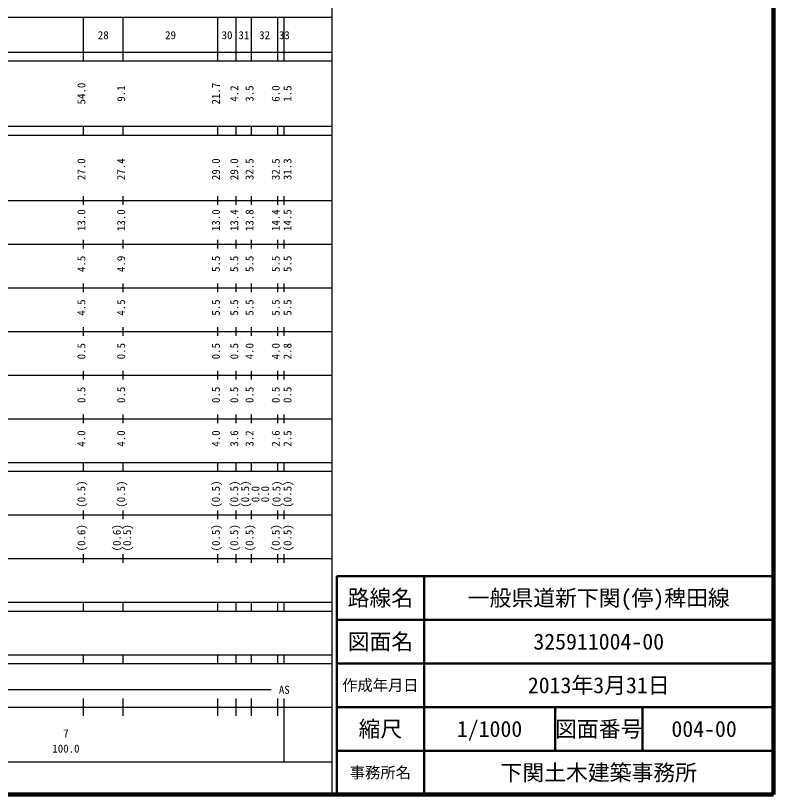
# Model space of a CAD drawing. Units: millimetres on the paper, enlarged 1000 times. Extents: x 40000 to 680000, y 20000 to 380000.
# Drawn here: x 506472 to 680000, y 20000 to 198357 of the extents above; entities that cross this region are included whole.
import ezdxf
from ezdxf.enums import TextEntityAlignment as Align

# ---------------------------------------------------------------- set-up
doc = ezdxf.new("R2010")
doc.units = ezdxf.units.MM
doc.header["$LTSCALE"] = 1000
for name, color, linetype, lineweight in [('M-TTL', 2, 'Continuous', 140), ('M-TTL-BAND', 7, 'Continuous', 25), ('M-TTL-FRAM', 2, 'Continuous', 50), ('M-TTL-LINE', 7, 'Continuous', 50)]:
    doc.layers.add(name, color=color, linetype=linetype, lineweight=lineweight)
doc.layers.add('M-TTL-TXT', color=7, linetype='Continuous')
doc.styles.add('ＭＳ ゴシック', font='')
doc.styles.get('ＭＳ ゴシック').set_extended_font_data('MS Gothic')

msp = doc.modelspace()

# ---------------------------------------------------------------- linework, layer by layer
at = {"layer": 'M-TTL'}
for p, q in [((680000, 20000), (680000, 380000)), ((40000, 20000), (680000, 20000))]:
    msp.add_line(p, q, dxfattribs=at)
at = {"layer": 'M-TTL-BAND'}
for p, q in [((579000, 20000), (579000, 370000)), ((68000, 198000), (579000, 198000)), ((522000, 188000), (522000, 198000)), ((531100, 188000), (531100, 198000)), ((552800, 188000), (552800, 198000)), ((557000, 188000), (557000, 198000)), ((560500, 188000), (560500, 198000)), ((566500, 188000), (566500, 198000)), ((568000, 188000), (568000, 198000)), ((40000, 190000), (579000, 190000)), ((40000, 188000), (579000, 188000)), ((40000, 173000), (579000, 173000)), ((522000, 171000), (522000, 173000)), ((531100, 171000), (531100, 173000)), ((552800, 171000), (552800, 173000)), ((557000, 171000), (557000, 173000)), ((560500, 171000), (560500, 173000)), ((566500, 171000), (566500, 173000)), ((568000, 171000), (568000, 173000)), ((40000, 171000), (579000, 171000)), ((522000, 155000), (522000, 157000)), ((531100, 155000), (531100, 157000)), ((552800, 155000), (552800, 157000)), ((557000, 155000), (557000, 157000)), ((560500, 155000), (560500, 157000)), ((566500, 155000), (566500, 157000)), ((568000, 155000), (568000, 157000)), ((40000, 156000), (579000, 156000)), ((522000, 145000), (522000, 147000)), ((531100, 145000), (531100, 147000)), ((552800, 145000), (552800, 147000)), ((557000, 145000), (557000, 147000)), ((560500, 145000), (560500, 147000)), ((566500, 145000), (566500, 147000)), ((568000, 145000), (568000, 147000)), ((46000, 146000), (579000, 146000)), ((52000, 136000), (579000, 136000)), ((522000, 135000), (522000, 137000)), ((531100, 135000), (531100, 137000)), ((552800, 135000), (552800, 137000)), ((557000, 135000), (557000, 137000)), ((560500, 135000), (560500, 137000)), ((566500, 135000), (566500, 137000)), ((568000, 135000), (568000, 137000)), ((522000, 125000), (522000, 127000)), ((531100, 125000), (531100, 127000)), ((552800, 125000), (552800, 127000)), ((557000, 125000), (557000, 127000)), ((560500, 125000), (560500, 127000)), ((566500, 125000), (566500, 127000)), ((568000, 125000), (568000, 127000)), ((46000, 126000), (579000, 126000)), ((52000, 116000), (579000, 116000)), ((522000, 115000), (522000, 117000)), ((531100, 115000), (531100, 117000)), ((552800, 115000), (552800, 117000)), ((557000, 115000), (557000, 117000)), ((560500, 115000), (560500, 117000)), ((566500, 115000), (566500, 117000)), ((568000, 115000), (568000, 117000)), ((46000, 106000), (579000, 106000)), ((522000, 105000), (522000, 107000)), ((531100, 105000), (531100, 107000)), ((552800, 105000), (552800, 107000)), ((557000, 105000), (557000, 107000)), ((560500, 105000), (560500, 107000)), ((566500, 105000), (566500, 107000)), ((568000, 105000), (568000, 107000)), ((40000, 96000), (579000, 96000)), ((522000, 94000), (522000, 96000)), ((531100, 94000), (531100, 96000)), ((552800, 94000), (552800, 96000)), ((557000, 94000), (557000, 96000)), ((560500, 94000), (560500, 96000)), ((566500, 94000), (566500, 96000)), ((568000, 94000), (568000, 96000)), ((40000, 94000), (579000, 94000)), ((49000, 84000), (579000, 84000)), ((522000, 83000), (522000, 85000)), ((531100, 83000), (531100, 85000)), ((552800, 83000), (552800, 85000)), ((557000, 83000), (557000, 85000)), ((560500, 83000), (560500, 85000)), ((566500, 83000), (566500, 85000)), ((568000, 83000), (568000, 85000)), ((522000, 73000), (522000, 75000)), ((531100, 73000), (531100, 75000)), ((552800, 73000), (552800, 75000)), ((557000, 73000), (557000, 75000)), ((560500, 73000), (560500, 75000)), ((566500, 73000), (566500, 75000)), ((568000, 73000), (568000, 75000)), ((40000, 74000), (579000, 74000)), ((40000, 64000), (579000, 64000)), ((522000, 62000), (522000, 64000)), ((531100, 62000), (531100, 64000)), ((552800, 62000), (552800, 64000)), ((557000, 62000), (557000, 64000)), ((560500, 62000), (560500, 64000)), ((566500, 62000), (566500, 64000)), ((568000, 62000), (568000, 64000)), ((40000, 62000), (579000, 62000)), ((40000, 52000), (579000, 52000)), ((522000, 50000), (522000, 52000)), ((531100, 50000), (531100, 52000)), ((552800, 50000), (552800, 52000)), ((557000, 50000), (557000, 52000)), ((560500, 50000), (560500, 52000)), ((566500, 50000), (566500, 52000)), ((568000, 50000), (568000, 52000)), ((40000, 50000), (579000, 50000)), ((71000, 44000), (565000, 44000)), ((522000, 38000), (522000, 42000)), ((531100, 38000), (531100, 42000)), ((552800, 38000), (552800, 42000)), ((557000, 38000), (557000, 42000)), ((560500, 38000), (560500, 42000)), ((566500, 38000), (566500, 42000)), ((568000, 27500), (568000, 42000)), ((40000, 40000), (579000, 40000)), ((68000, 27500), (579000, 27500))]:
    msp.add_line(p, q, dxfattribs=at)
at = {"layer": 'M-TTL-FRAM'}
for p, q in [((680000, 70000), (580000, 70000)), ((580000, 70000), (580000, 20000))]:
    msp.add_line(p, q, dxfattribs=at)
at = {"layer": 'M-TTL-LINE'}
for p, q in [((600000, 70000), (600000, 20000)), ((680000, 60000), (580000, 60000)), ((680000, 50000), (580000, 50000)), ((680000, 40000), (580000, 40000)), ((630000, 40000), (630000, 30000)), ((650000, 40000), (650000, 30000)), ((680000, 30000), (580000, 30000))]:
    msp.add_line(p, q, dxfattribs=at)

# ---------------------------------------------------------------- texts
at = {"layer": 'M-TTL-BAND', "style": 'ＭＳ ゴシック'}
for s, p in [('28', (526550, 192405)), ('29', (541950, 192405)), ('30', (554900, 192405)), ('31', (558750, 192405)), ('32', (563500, 192405)), ('33', (568011, 192405)), ('AS', (568000, 42500)), ('7', (518000, 32523)), ('100.0', (518000, 29033))]:
    msp.add_text(s, height=1833, dxfattribs=at).set_placement(p, align=Align.BOTTOM_CENTER)
for s, p in [('54.0', (523000, 180500)), ('9.1', (532100, 180500)), ('21.7', (553800, 180500)), ('4.2', (558000, 180500)), ('3.5', (561500, 180500)), ('6.0', (567500, 180500)), ('1.5', (570193, 180500)), ('27.0', (523000, 163174)), ('27.4', (532100, 163174)), ('29.0', (553800, 163174)), ('29.0', (558000, 163174)), ('32.5', (561500, 163174)), ('32.5', (567500, 163174)), ('31.3', (570193, 163174)), ('13.0', (523000, 151500)), ('13.0', (532100, 151500)), ('13.0', (553800, 151500)), ('13.4', (558000, 151500)), ('13.8', (561500, 151500)), ('14.4', (567500, 151500)), ('14.5', (570193, 151500)), ('4.5', (523000, 141500)), ('4.9', (532100, 141500)), ('5.5', (553800, 141500)), ('5.5', (558000, 141500)), ('5.5', (561500, 141500)), ('5.5', (567500, 141500)), ('5.5', (570193, 141500)), ('4.5', (523000, 131500)), ('4.5', (532100, 131500)), ('5.5', (553800, 131500)), ('5.5', (558000, 131500)), ('5.5', (561500, 131500)), ('5.5', (567500, 131500)), ('5.5', (570193, 131500)), ('0.5', (523000, 121500)), ('0.5', (532100, 121500)), ('0.5', (553800, 121500)), ('0.5', (558000, 121500)), ('4.0', (561500, 121500)), ('4.0', (567500, 121500)), ('2.8', (570193, 121500)), ('0.5', (523000, 111500)), ('0.5', (532100, 111500)), ('0.5', (553800, 111500)), ('0.5', (558000, 111500)), ('0.5', (561500, 111500)), ('0.5', (567500, 111500)), ('0.5', (570193, 111500)), ('4.0', (523000, 101500)), ('4.0', (532100, 101500)), ('4.0', (553800, 101500)), ('3.6', (558000, 101500)), ('3.2', (561500, 101500)), ('2.6', (567500, 101500)), ('2.5', (570193, 101500)), ('(0.5)', (523000, 88764)), ('(0.5)', (532100, 88764)), ('(0.5)', (553800, 88764)), ('(0.5)', (558000, 88764)), ('(0.5)', (560500, 88764)), ('(0.5)', (567680, 88764)), ('(0.5)', (570193, 88764)), ('0.0', (562870, 88764)), ('0.0', (565077, 88764)), ('(0.6)', (523000, 78764)), ('(0.6)', (531100, 78764)), ('(0.5)', (533470, 78764)), ('(0.5)', (553800, 78764)), ('(0.5)', (558000, 78764)), ('(0.5)', (561500, 78764)), ('(0.5)', (567500, 78764)), ('(0.5)', (570193, 78764))]:
    msp.add_text(s, height=1833, rotation=90, dxfattribs=at).set_placement(p, align=Align.BOTTOM_CENTER)
at = {"layer": 'M-TTL-TXT', "style": 'ＭＳ ゴシック'}
for s, height, p in [('路線名', 3666, (590000, 65000)), ('路線名', 3666, (590000, 65000)), ('一般県道新下関(停)稗田線', 3666, (640000, 65000)), ('図面名', 3666, (590000, 55000)), ('図面名', 3666, (590000, 55000)), ('325911004-00', 3666, (640000, 55000)), ('作成年月日', 2566, (590000, 45000)), ('作成年月日', 2566, (590000, 45000)), ('2013年3月31日', 3666, (640000, 45000)), ('縮尺', 3666, (590000, 35000)), ('縮尺', 3666, (590000, 35000)), ('1/1000', 3666, (615000, 35000)), ('図面番号', 3666, (640000, 35000)), ('図面番号', 3666, (640000, 35000)), ('004-00', 3666, (664125, 35000)), ('下関土木建築事務所', 3666, (640000, 25000)), ('事務所名', 2566, (590000, 25000)), ('事務所名', 2566, (590000, 25000))]:
    msp.add_text(s, height=height, dxfattribs=at).set_placement(p, align=Align.MIDDLE_CENTER)

doc.saveas('drawing.dxf')
